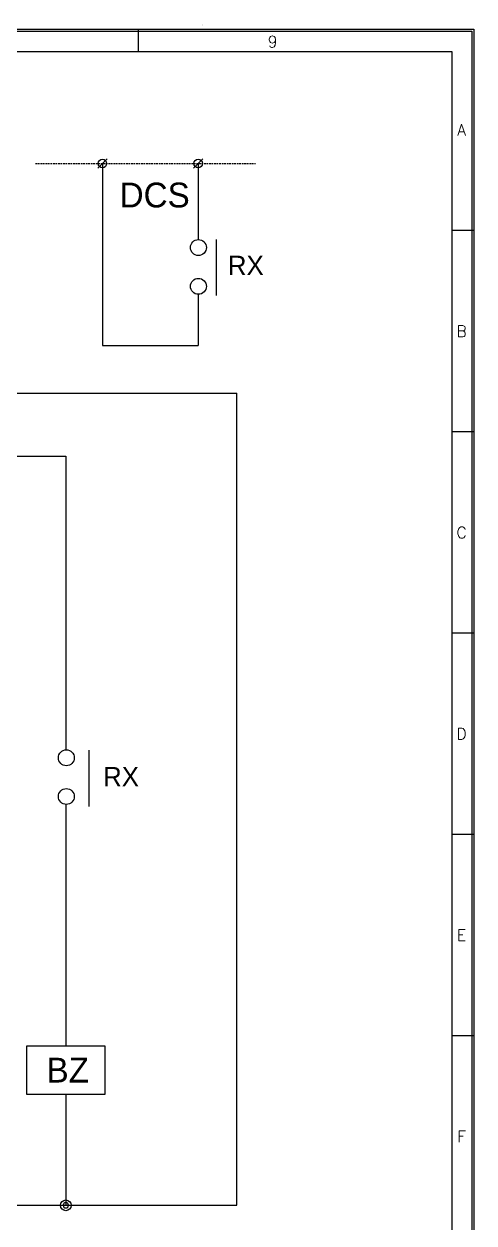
# Model space of a CAD drawing. Header units: millimetres. Extents: x 29 to 409, y 30 to 301.
# Drawn here: x 342.4 to 409.4, y 121.8 to 300.5 of the extents above; entities that cross this region are included whole.
import ezdxf
from ezdxf.enums import TextEntityAlignment as Align

# ---------------------------------------------------------------- set-up
doc = ezdxf.new("R2010")
doc.units = ezdxf.units.MM
doc.linetypes.add('HIDDEN', pattern=[0.375, 0.25, -0.125])
for name, color, linetype in [('20', 2, 'Continuous'), ('30', 3, 'Continuous'), ('4', 133, 'Continuous'), ('70', 7, 'Continuous'), ('ASHADE', 7, 'Continuous')]:
    doc.layers.add(name, color=color, linetype=linetype)
doc.styles.add('ghs', font='NGULIM.TTF')
doc.styles.add('SIMPLEX', font='SIMPLEX')

msp = doc.modelspace()

# ---------------------------------------------------------------- linework, layer by layer
at = {"color": 1, "linetype": 'HIDDEN'}
msp.add_line((344.07, 279.74), (376.84, 279.74), dxfattribs=at)
for p, q in [((353.37, 279.06), (354.74, 280.42)), ((367.62, 279.06), (368.99, 280.42))]:
    msp.add_line(p, q)
msp.add_lwpolyline([(342.78, 148.24), (354.44, 148.24), (354.44, 141), (342.78, 141)], close=True)
for centre in [(354.05, 279.74), (368.31, 279.74)]:
    msp.add_circle(centre, 0.636)
at = {"layer": '20', "color": 7}
for p, q in [((32.71, 296.44), (406.11, 296.44)), ((406.11, 296.44), (406.11, 57.74))]:
    msp.add_line(p, q, dxfattribs=at)
at = {"layer": '30', "color": 7}
for p, q in [((359.41, 296.44), (359.41, 299.74)), ((409.41, 269.74), (406.11, 269.74)), ((409.41, 239.74), (406.11, 239.74)), ((409.41, 209.74), (406.11, 209.74)), ((409.41, 179.74), (406.11, 179.74)), ((409.41, 149.74), (406.11, 149.74))]:
    msp.add_line(p, q, dxfattribs=at)
at = {"layer": '4', "color": 0}
msp.add_circle((348.61, 124.47), 0.8, dxfattribs=at)
at = {"layer": '70', "color": 7}
for points in [[(409.41, 29.74), (29.41, 29.74), (29.41, 299.74), (409.41, 299.74)], [(409.11, 30.04), (29.71, 30.04), (29.71, 299.44), (409.11, 299.44)]]:
    msp.add_lwpolyline(points, close=True, dxfattribs=at)
msp.add_solid([(368.87, 300.35), (368.93, 300.35), (368.9, 300.53)], dxfattribs=at)
at = {"layer": 'ASHADE', "ltscale": 2}
for p, q in [((354.05, 279.74), (354.05, 252.61)), ((368.31, 279.74), (368.31, 268.39)), ((371, 268.41), (371, 260.04)), ((368.31, 260.25), (368.31, 252.61)), ((335.17, 245.51), (374.06, 245.51)), ((374.06, 124.47), (374.06, 245.51)), ((294.91, 236.12), (348.61, 236.12)), ((348.61, 236.12), (348.61, 192.35)), ((352.02, 192.29), (352.02, 183.92)), ((348.61, 184.21), (348.61, 148.24)), ((348.61, 141), (348.61, 124.47)), ((280.49, 124.47), (374.06, 124.47))]:
    msp.add_line(p, q, dxfattribs=at)
at = {"layer": 'ASHADE'}
msp.add_line((354.05, 252.61), (368.31, 252.61), dxfattribs=at)
at = {"layer": 'ASHADE', "ltscale": 2}
for centre in [(368.35, 267.21), (368.35, 261.43), (348.68, 191.17), (348.68, 185.4)]:
    msp.add_circle(centre, 1.19, dxfattribs=at)
for start, end in [(0, 180), (180, 0)]:
    msp.add_arc((348.61, 124.47), 0.395, start, end, dxfattribs=at)

# ---------------------------------------------------------------- texts
at = {"layer": '30', "color": 7, "style": 'SIMPLEX'}
for s, p in [('9', (379.41, 297.89)), ('A', (407.56, 284.74)), ('B', (407.56, 254.74)), ('C', (407.56, 224.74)), ('D', (407.56, 194.74)), ('E', (407.56, 164.74)), ('F', (407.56, 134.74))]:
    msp.add_text(s, height=1.7, dxfattribs=at).set_placement(p, align=Align.MIDDLE)
at = {"layer": 'ASHADE', "ltscale": 2, "style": 'ghs'}
for s, height, p in [('DCS', 3.698, (356.62, 273.19)), ('RX', 2.881, (372.74, 263.11)), ('RX', 2.881, (354.15, 186.92)), ('BZ', 3.698, (345.73, 142.77))]:
    msp.add_text(s, height=height, dxfattribs=at).set_placement(p)

doc.saveas('drawing.dxf')
